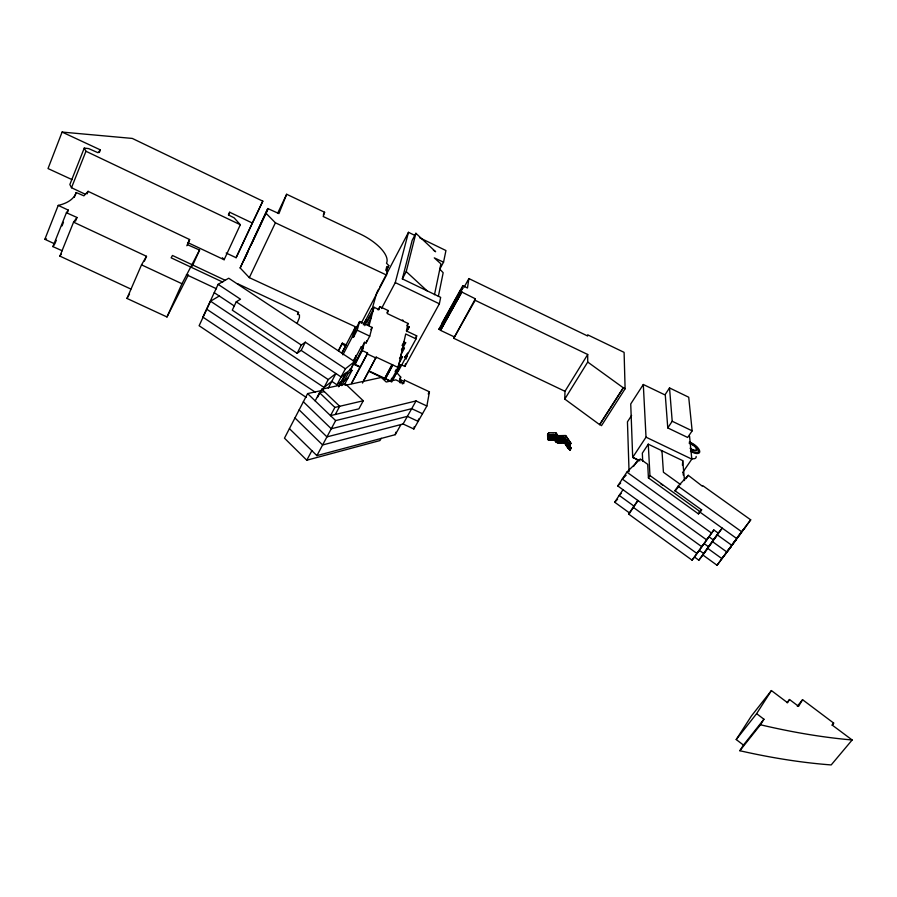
<?xml version="1.0" encoding="UTF-8"?>
<svg xmlns="http://www.w3.org/2000/svg" width="897" height="897" viewBox="0 0 897 897"><rect width="100%" height="100%" fill="white"/><g stroke="black" fill="none" stroke-linecap="round" stroke-linejoin="round"><path stroke-width="1.35" d="M599.891 424.46L601.506 425.649L625.108 388.76L623.46 387.56L599.633 424.651L564.785 399.087L564.975 391.305L587.703 354.494L475.141 300.304L475.354 298.813L460.049 291.155L438.891 329.244L440.349 329.939L461.529 291.861L440.349 329.939M625.108 388.76L624.099 352.364L587.67 334.828L587.67 336.016L468.896 278.575L467.472 287.993L462.774 285.728L441.739 323.593L441.683 326.093M462.774 285.728L462.751 288.307L460.049 291.155M564.975 391.305L453.759 338.281L475.354 298.813M454.005 336.756L440.55 330.365L461.798 291.895M294.967 417.957L322.617 444.957L403.089 423.989L413.831 428.99L426.871 406.005L429.439 391.832L404.469 380.104L402.338 383.95M418.596 418.966L418.148 421.377L407.384 416.354L326.934 436.884L299.15 409.884M413.831 428.99L414.291 426.568M401.183 364.698L404.883 366.458L439.362 303.803L440.662 297.356L402.349 278.889L412.172 240.318L415.883 233.287L435.628 251.721L433.374 250.185M438.375 296.335L443.174 272.722L439.765 269.134L443.555 262.171L445.944 250.543L419.718 237.783M398.38 370.136L398.033 371.694L416.051 338.875L416.69 335.837L406.386 330.948L407.395 326.407L409.088 327.203L406.689 331.61M434.484 294.709L440.909 263.864L434.283 257.865L443.555 262.171M289.428 428.643L316.899 455.631L395.274 434.675L395.79 432.197M404.469 380.104L403.728 383.568L395.846 379.868L386.226 382.01L381.315 377.446L345.39 385.318M400.735 383.019L402.024 380.463L400.174 379.588L400.712 377.076L396.306 372.132M399.513 382.627L400.084 379.958L401.946 380.833M393.155 379.151L400.611 365.572L398.941 364.384L400.735 356.322L402.473 357.141L400.802 355.963L402.652 347.688L404.379 348.507L402.731 347.341L403.897 342.116L405.612 342.923L403.975 341.768L405.713 333.976L416.051 338.875M409.088 327.203L407.473 326.071L408.057 323.447L402.932 321.014L403.101 320.319L402.394 319.982L402.237 320.678L387.347 313.602L388.121 310.53L379.846 306.595L378.097 309.913M398.246 367.523L392.763 364.944L385.318 378.59L390.778 381.147L398.246 367.523L398.862 364.743L400.611 365.572M391.686 382.077L392.426 378.814L391.417 378.332M407.507 353.205L406.173 358.789L406.543 355.29M406.173 358.789L407.395 353.407M404.883 366.458L405.466 363.89M390.778 381.147L391.092 379.734M405.511 357.41L405.175 356.714M406.049 355.055L405.736 358.295M405.679 358.542L406.285 355.851M385.105 379.487L392.763 364.944M384.432 379.173L392.09 364.619L376.168 357.129L363.812 380.35M385.318 378.59L390.61 381.573M392.09 364.619L384.544 378.725L368.689 371.291M386.383 271.006L388.76 265.557L386.506 263.202A33.895 14.038 27.4 0 0 360.291 234.061L323.2 216.502L324.602 212.253L286.648 194.268L277.835 212.869M362.489 383.064L376.168 357.129M402.349 278.889L406.229 271.6L415.883 233.287M361.188 323.301L386.529 275.054L387.358 271.825A3.24 1.357 27.9 0 0 386.002 269.84L386.742 266.566L388.323 267.317M351.512 383.568L367.31 353.956L367.546 353.059L362.31 350.592L363.05 347.857L361.323 346.634L363.15 347.487L358.284 356.658M379.846 306.595L379.039 309.656L374.015 307.256L372.838 309.476M381.55 308.49L395.274 282.589L408.483 232.312L414.728 235.35M361.525 347.991L364.552 342.284L366.099 343.013L369.755 336.128L372.064 327.405L359.63 321.518L356.031 328.38L353.553 337.093L352.465 336.577L354.965 327.865L356.031 328.38M351.624 383.12L367.546 353.059M366.099 343.013L366.694 340.804M363.15 347.487L364.552 342.284M367.68 324.288L371.313 317.246L373.242 310.115L371.571 308.96L373.32 309.801L370.394 315.352M373.32 309.801L374.015 307.256M371.313 317.246L369.542 316.406L371.223 317.572L369.149 325.252L367.288 324.736L369.059 325.577M360.213 366.795L354.999 364.35L363.05 347.857M356.109 360.336L355.862 361.211L357.679 357.802M350.783 370.001L354.741 360.897M355.279 358.946L356.244 355.447L353.25 361.099M365.841 320.812L366.167 319.612L364.429 322.909M355.761 361.592L353.945 360.729L354.786 360.706M353.553 337.093L357.174 330.186L359.63 321.518M371.997 309.51L376.729 292.781L378.612 289.193M338.528 350.884L342.34 343.136L346.096 344.897M237.38 283.62L298.555 312.369L297.894 314.242L299.463 314.982L299.407 317.684L297.277 322.886M226.167 253.021L236.102 257.708L262.81 201.152L132.296 138.43L62.095 132.072L48.023 168.558L71.995 179.602M56.264 240.34L54.829 243.928L44.85 239.297L58.215 205.402A76.469 33.189 21.3 0 0 76.211 192.53L83.903 195.826L88.097 191.341L189.626 239.533L187.596 244.746L199.583 250.039L192.261 266.23M62.095 132.072L100.374 149.889L97.986 152.714L88.702 148.61L84.251 148.106L69.854 184.524L71.502 187.731L85.372 194.279M71.502 187.731L85.955 151.268L84.251 148.106M62.218 250.768L52.912 246.608L66.412 212.712L68.307 210.122L58.215 205.402M62.016 225.921L63.463 222.288M67.342 212.567L68.307 210.122M74.294 197.329L76.211 192.53M286.648 194.268L278.933 213.587L267.811 208.553L240.161 267.956L249.321 277.655L357.387 327.697M99.343 152.468L100.374 149.889M130.85 289.058L59.897 256.116L73.565 222.153L76.996 217.489L66.412 212.712M75.527 221.133L76.996 217.489M87.065 193.898L88.097 191.341M240.161 267.956L267.811 208.553M188.359 274.852L166.977 316.966L126.97 298.432L141.524 264.85L146.503 256.307L73.565 222.153M144.428 261.094L146.503 256.307M186.845 245.756L189.626 239.533M166.977 316.966L181.968 283.744L199.583 250.039M228.544 214.742L229.688 212.241L252.304 223.005L236.102 257.708M187.551 242.47L224.127 259.726L240.329 224.732L234.095 217.803L228.421 214.932L229.688 212.241M202.913 317.022L218.106 284.349L228.724 278.227L354.539 361.592L350.256 369.676L341.095 376.953L301.145 350.402L297.142 353.295L232.289 310.149L236.236 301.829L240.519 299.217L218.106 284.349M234.274 305.967L219.283 296.01L210.526 301.19L199.112 325.734L306.281 397.438M243.849 260.567L248.032 251.687M251.014 245.341L268.304 208.575M249.321 277.655L275.39 222.792L265.927 213.161M252.304 223.005L262.81 201.152M323.368 214.764L324.602 212.253M297.456 314.567L298.555 312.369M297.142 353.295L301.314 345.053L305.316 342.194L345.401 368.802L354.539 361.592M301.145 350.402L305.316 342.194M321.025 390.655L307.604 393.592L284.472 438.173L306.785 460.217L379.936 440.562L381.191 438.285M338.842 349.841L342.34 343.136M315.195 400.903L319.5 392.673L324.344 391.608M317.504 397.371L321.799 389.175L345.524 384.006L363.251 400.768L358.89 408.841L330.511 415.636L334.884 407.417L363.251 400.768M341.948 352.723L354.965 327.865M342.228 352.622L345.737 345.917L342.037 344.179M322.909 389.724L328.235 379.566L335.927 373.522L328.28 388.053M386.181 270.468L388.76 265.557M342.889 354.831L352.465 336.577M379.868 286.805L408.483 232.312M363.319 324.792L371.571 308.96M364.743 325.678L369.542 316.406M366.806 322.315L373.242 310.115M206.781 309.241L324.086 387.47L331.8 381.371L336.958 384.802L345.401 368.802M338.696 386.596L345.76 373.242L338.819 386.674M340.412 384.768L346.881 372.535L348.215 373.421L351.983 370.416L349.965 369.082M353.945 360.729L361.323 346.634M370.865 329.692L372.064 327.405M341.735 385.643L348.215 373.421M354.999 364.35L362.31 350.592M344.347 384.802L351.983 370.416M306.785 460.217L311.864 450.686M386.943 312.728L388.121 310.53M335.321 414.481L339.694 406.285L321.799 389.175M316.899 455.631L335.646 420.592L416.04 400.937L426.871 406.005M833.649 723.072L832.461 725.269L852.15 739.98L831.194 764.928A565.749 239.443 31.1 0 1 739.857 750.733L743.434 745.071L763.941 719.226L756.62 713.664L771.409 690.567L787.555 702.732L789.517 699.514L798.588 706.343L802.568 699.705L833.649 723.072L831.934 725.146M406.857 325.645L408.057 323.447M407.956 329.076L409.155 326.867M402.069 345.468L403.897 342.116M401.419 349.942L402.652 347.688M403.179 347.397L405.691 342.587M400.712 355.234L404.457 348.159M399.501 358.587L400.735 356.322M398.773 363.913L402.551 356.782M395.129 371.56L396.373 369.284M397.618 367.019L398.862 364.743M393.245 378.792L393.861 377.659M394.478 376.538L400.69 365.202M405.007 357.163L405.287 356.513M415.479 338.046L416.69 335.837M405.343 357.858L405.119 356.972M399.513 379.263L400.712 377.076M441.335 325.914L442.692 323.469M444.049 321.025L450.855 308.781M452.895 305.115L454.252 302.67M455.609 300.226L462.415 287.982M461.327 290.706L462.774 288.161M464.198 287.04L468.896 278.575M440.55 330.365L461.731 292.287M395.274 434.675L400.959 424.55M403.089 423.989L416.04 400.937M453.759 338.281L475.141 300.304M428.205 394.007L429.439 391.832M126.97 298.432L129.527 294.003M564.785 399.087L587.714 362.052L587.703 354.494M739.857 750.733L760.465 724.776L763.941 719.226M599.633 424.651L623.46 387.56M642.712 461.417L642.33 453.164L648.273 444.194L682.718 460.643L682.438 465.274M743.434 745.071L736.224 739.543L751.417 715.974L771.409 690.567M568.676 444.755L569.73 445.248L570.941 443.398L565.659 435.65L557.945 435.841L555.815 432.724L548.785 432.746L547.574 434.619L547.753 439.508L549.525 440.001L548.986 439.586M547.585 434.765L548.785 432.746M549.816 438.162L549.693 434.72L548.459 434.484L548.459 439.339L547.921 439.093L547.753 434.496M549.334 435.101L551.442 435.202M549.693 434.72L550.388 434.697L550.523 438.14M551.442 435.045L550.04 435.236M550.388 434.697L551.094 434.686L551.229 438.128M565.929 440.405L558.169 440.584L556.017 437.31L548.964 437.478L547.753 439.362L548.818 440.012M547.753 439.508L548.964 437.478M551.094 434.686L552.496 434.653L552.642 438.095M548.459 439.339L554.268 438.936L557.642 442.288L564.157 441.873L570.178 449.61L569.898 444.99L563.91 437.276L563.921 440.988M665.249 394.433L669.521 387.93L688.717 397.225L692.148 430.84L687.663 437.467L667.772 427.925L665.294 395.061L643.306 384.499L630.737 403.953L632.688 457.38L639.886 460.811M552.496 434.653L553.191 434.63L553.337 438.072M549.525 440.001L550.231 439.978L549.693 439.575M552.844 435.011L553.55 435.146L553.012 434.753M553.191 434.63L553.898 434.619L554.043 438.061M550.231 439.978L551.644 439.945L551.106 439.541M553.55 435.146L554.772 435.236L554.884 437.68M553.898 434.619L555.131 434.854L555.277 438.297M551.644 439.945L552.339 439.934L551.801 439.53M554.772 435.236L555.49 436.424M555.108 438.566L555.131 434.854M552.339 439.934L553.752 439.9L553.214 439.496M555.411 437.938L554.951 435.112M555.31 435.639L556.196 436.402L556.297 438.7M553.752 439.9L554.985 439.978L555.176 440.92L554.985 439.978M556.196 436.402L556.701 440.371M557.889 440.505L557.777 438.05L555.669 437.052M556.544 436.917L557.429 437.691L557.586 441.133M631.6 415.446L627.452 421.837L629.055 471.766M557.429 437.691L558.125 437.669L558.293 441.122M555.523 441.436L556.97 442.299M558.652 437.77L559.179 438.173L557.25 437.803M558.125 437.669L559.526 437.635L559.706 441.089M555.882 441.952L555.523 441.279M559.179 438.173L559.885 438.151L559.347 437.747M559.526 437.635L560.233 437.624L560.401 441.066M559.885 438.151L560.58 437.983L560.827 442.894L560.053 437.736M560.233 437.624L560.939 437.601L561.107 441.055M557.474 442.557L558.001 442.961L556.23 442.322M561.455 437.702L561.993 438.106L560.053 437.882M560.939 437.601L562.341 437.568L562.52 441.021M558.001 442.804L558.708 442.939L558.169 442.535M558.708 442.793L560.12 442.916L559.593 442.658M561.993 438.106L562.688 438.084L562.15 437.68M562.341 437.568L563.036 437.557L563.215 441.01M562.688 438.084L564.078 437.904M563.036 437.557L563.742 437.534M560.12 442.916L560.816 442.737M560.827 442.894L561.533 442.883L560.748 437.714M561.533 442.883L562.935 442.849L562.397 442.445M564.796 439.082L564.437 438.42M562.935 442.849L563.641 442.826L563.103 442.423M563.641 442.826L565.233 443.578L564.706 443.331M565.671 439.698L566.388 440.887M565.054 443.847L565.592 444.105L565.222 443.432M565.581 443.948L565.94 444.62L565.671 438.801M565.772 444.89L566.299 445.136L565.929 444.464M567.442 442.434L568.149 443.466M566.119 445.405L566.826 446.437L566.287 444.979M567.958 443.578L567.263 442.546M567.173 446.796L567.891 447.984L567.184 446.953M555.815 432.724L557.934 435.684L565.648 435.505L570.941 443.241L569.718 445.103L568.664 444.598M568.776 448.758L568.418 448.085L570.01 450.036L571.232 448.018L569.999 449.879L568.765 448.601M643.306 384.499L646.019 437.175L632.688 457.38L637.89 459.858L633.495 466.496M736.179 539.893L726.727 551.902L712.521 541.653L708.462 546.722L704.134 543.593L701.667 546.632L617.741 485.927L626.88 472.114L640.256 458.972L647.712 464.332L648.419 477.91L698.449 513.891L701.566 509.855L674.981 490.715L678.121 486.174L688.268 475.309L702.317 486.185L702.788 485.669L750.699 519.834L717.051 565.267L702.945 555.041L698.841 560.177L694.547 557.059L692.047 560.143L628.618 514.059L637.789 500.425M638.002 500.571L629.604 513.039L614.692 502.219L623 489.717M667.772 427.925L672.212 421.254L669.521 387.93M661.369 451.595L661.964 450.698L663.421 472.237L680.666 484.627M648.419 477.91L649.955 475.612L648.273 444.138M682.729 472.416L691.811 459.118L689.535 436.032M685.936 478.695L688.268 475.309M698.449 513.891L701.566 509.799M692.047 560.143L713.844 529.97L718.194 533.098L722.208 528.12L702.945 555.041M694.547 557.059L713.844 529.97M698.841 560.177L718.194 533.098M52.912 246.608L54.19 244.825M59.897 256.116L61.288 254.187M717.051 565.267L750.699 519.834M731.38 546.497L721.872 558.607L707.722 548.37L703.64 553.471L699.324 550.343L696.846 553.404L633.192 507.265L634.168 506.256L619.21 495.413L621.128 493.485M745.833 526.55L736.504 538.391L699.189 511.57M740.989 533.244L731.604 545.163L717.353 534.904L713.317 539.927L708.978 536.798L706.522 539.815L622.294 479.043L626.14 475.253M736.224 739.543L756.62 713.664M786.994 702.676L789.517 699.514M797.298 706.253L802.568 699.705M701.566 509.855L700.041 511.615L649.955 475.567M438.891 329.244L440.696 327.214M674.981 490.715L678.782 486.623M674.981 490.771L676.585 489.044M628.618 514.059L629.604 513.039M614.692 502.219L617.573 499.293M617.741 485.927L620.668 483.035M347.857 378.186L344.089 381.214L342.755 380.339L336.958 384.802M548.975 437.635L556.028 437.467M558.158 440.427L565.917 440.248L571.232 448.175M141.524 264.85L181.968 283.744M422.498 413.719L411.701 408.673L331.273 428.766L303.365 401.766M186.408 274.673L216.513 288.8M368.802 370.842L384.645 378.276M353.799 364.305L360.089 367.254M275.39 222.792L386.529 275.054M225.102 280.245L172.448 255.477L171.148 257.831L222.714 282.073M367.31 353.956L375.944 358.015M391.877 365.516L392.55 365.83M357.174 330.186L369.755 336.128M556.555 439.822L559.403 441.167M554.985 440.135L553.92 439.474M563.563 437.803L564.617 438.308M556.331 434.922L559.156 436.267M553.718 434.888L554.783 435.381M566.198 440.999L567.083 441.761M556.196 437.456L555.848 436.94M556.017 437.568L557.082 438.218M85.955 151.268L240.329 224.732M646.019 437.175L691.811 459.118M395.274 282.589L439.362 303.803M672.212 421.254L692.148 430.84M236.236 301.829L301.314 345.053M214.237 292.657L219.283 296.01M210.526 301.19L328.235 379.566M203.058 317.246L315.34 392.247M678.121 486.174L741.438 531.585M626.88 472.114L711.399 532.964M660.506 483.606L662.67 485.165M587.714 362.052L623.213 387.751M406.229 271.6L427.062 290.807M319.5 392.673L334.884 407.417M307.604 393.592L335.646 420.592M222.389 257.731L224.127 259.726M682.718 460.643L684.489 480.545M683.077 472.517L683.312 475.175M569.55 444.475L570.01 450.036M569.371 444.733L569.517 447.054M569.191 443.959L569.404 447.424M568.844 443.443L568.978 445.753M568.496 442.927L568.631 445.237M568.317 443.196L568.451 445.506M568.137 442.412L568.339 445.876M567.969 442.681L568.25 448.5M567.79 441.896L567.924 444.206M567.61 442.165L567.745 444.475M567.431 441.38L567.711 447.199M567.083 440.864L567.218 443.174M566.736 440.349L566.859 442.658M566.556 440.618L566.691 442.927M566.377 439.833L566.512 442.143M566.029 439.317L566.153 441.627M566.343 443.454L566.478 445.921M565.85 439.586L566.108 444.194M565.323 438.285L565.446 440.595M565.144 438.555L565.278 440.853M564.964 437.77L565.155 441.223M564.796 438.039L564.919 440.337M563.91 437.276L564.101 440.719M563.551 437.646L563.821 442.557M563.215 437.288L563.394 440.741M562.509 437.299L562.688 440.752M561.814 437.321L561.982 440.775M561.107 437.332L561.287 440.786M560.401 437.355L560.58 440.808M559.706 437.366L559.874 440.819M558.999 437.388L559.167 440.842M558.304 437.4L558.472 440.853M557.945 437.781L558.125 441.391M557.598 437.422L557.766 440.876M555.837 435.886L555.938 438.185M555.478 435.37L555.579 437.669M554.066 434.35L554.223 437.792M553.718 434.731L553.875 438.33M553.371 434.361L553.516 437.814M552.664 434.383L552.81 437.826M551.969 434.395L552.104 437.837M551.263 434.417L551.397 437.859M550.915 434.798L551.061 438.398M550.567 434.428L550.937 439.967M550.209 434.81L550.354 438.409M549.861 434.451L549.996 437.893M549.155 434.462L549.289 437.904M548.459 434.484L548.583 437.927M689.109 443.129A5.987 2.467 33.5 0 1 697.115 449.173A5.987 2.467 33.5 0 1 690.466 448.904M690.107 443.813A5.09 2.097 33.5 0 1 696.397 449.229A5.09 2.097 33.5 0 1 690.085 448.164M689.322 441.997A9.351 3.857 33.5 0 1 699.738 451.269A9.351 3.857 33.5 0 1 690.443 451.247M696.173 456.438A9.34 3.88 33.5 0 1 691.609 458.502M689.67 442.804A7.961 3.274 33.5 0 1 698.539 450.698A7.961 3.274 33.5 0 1 690.634 450.675M852.15 739.98A570.997 233.31 31 0 1 760.465 724.776M46.521 238.849A75.539 34.153 20.9 0 1 44.85 239.297"/></g></svg>
